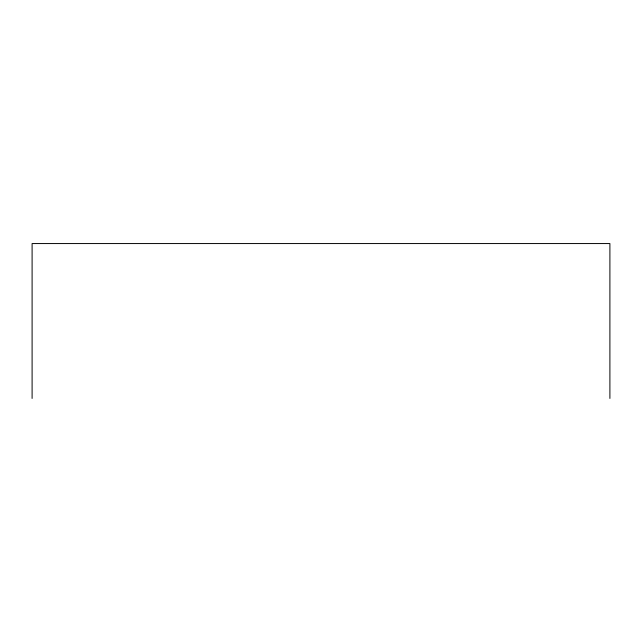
<?xml version="1.0" encoding="UTF-8"?>
<svg xmlns="http://www.w3.org/2000/svg" width="642" height="642" viewBox="0 0 642 642"><rect width="100%" height="100%" fill="white"/><g stroke="black" fill="none" stroke-linecap="round" stroke-linejoin="round"><path stroke-width="0.96" d="M609.9 398.441L609.9 243.559L32.1 243.559L32.1 398.441"/></g></svg>
